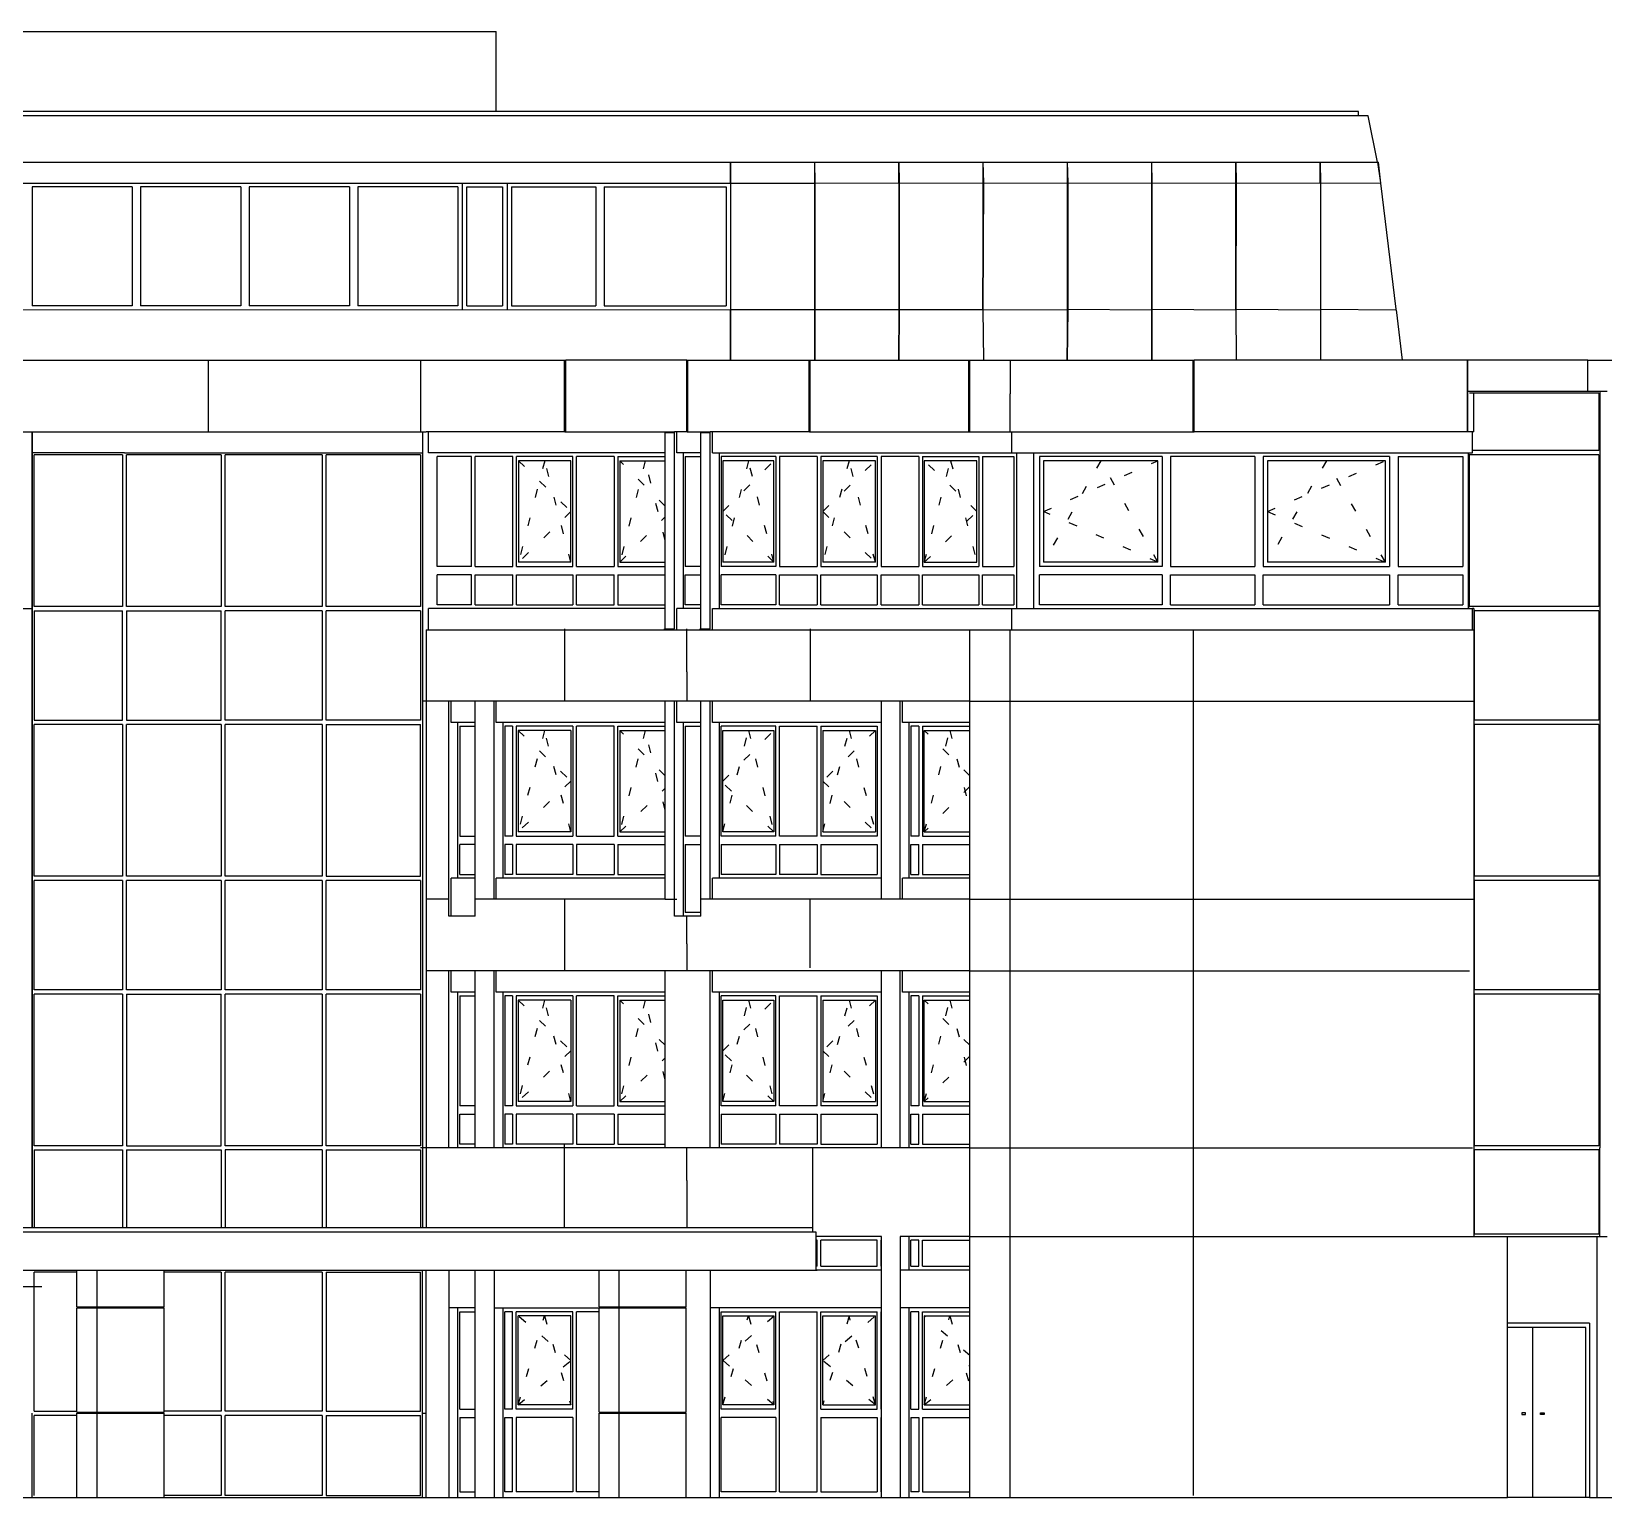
# Model space of a CAD drawing. Header units: metres. Extents: x -54.9 to 38.2, y -3.7 to 17.4.
# Drawn here: x -5.46 to 13.19, y 0 to 17.4 of the extents above; entities that cross this region are included whole.
import ezdxf

# ---------------------------------------------------------------- set-up
doc = ezdxf.new("R2010")
doc.units = ezdxf.units.M
for name, pattern in [('DASHDOT', [2, 1.25, -0.25, 0.25, -0.25]), ('DASHED', [0.75, 0.5, -0.25]), ('DOT', [0.25, 0, -0.25])]:
    doc.linetypes.add(name, pattern=pattern)
doc.layers.add('1', color=7, linetype='DASHED')
doc.layers.add('4', color=7, linetype='DASHDOT')

msp = doc.modelspace()

# ---------------------------------------------------------------- linework, layer by layer
at = {"layer": '1', "color": 1, "linetype": 'CONTINUOUS'}
for p, q in [((-6.196374, 17.4), (0.053626, 17.4)), ((0.053626, 16.45), (0.053626, 17.4)), ((10.283015, 16.45), (-11.976769, 16.45)), ((10.283015, 16.4), (10.283015, 16.45)), ((10.395983, 16.4), (-11.976595, 16.4)), ((10.508955, 15.85), (10.395983, 16.4)), ((-45.631785, 15.85), (9.82732, 15.85)), ((2.832362, 15.85), (2.832362, 13.5)), ((2.832376, 15.6), (2.832362, 15.85)), ((3.827364, 15.85), (3.827364, 13.5)), ((4.827357, 15.6025), (4.827357, 15.85)), ((5.827349, 15.85), (5.827349, 14.1025)), ((6.827342, 15.85), (6.827342, 13.5)), ((7.827335, 15.85), (7.827335, 13.5)), ((8.827327, 15.6025), (8.827327, 15.85)), ((9.82732, 15.6025), (9.82732, 15.85)), ((9.83232, 15.85), (10.521475, 15.85)), ((10.548922, 15.6025), (10.513722, 15.85)), ((-46.123994, 15.6025), (3.827364, 15.6)), ((2.832362, 15.6025), (4.827357, 15.5975)), ((4.827357, 15.5975), (4.827357, 13.5)), ((4.832357, 15.6025), (5.827349, 15.5975)), ((5.832349, 15.6025), (6.827342, 15.5975)), ((6.832342, 15.6025), (7.827335, 15.5975)), ((7.832334, 15.6025), (8.827327, 15.5975)), ((8.827327, 14.1025), (8.827327, 15.5975)), ((8.832327, 15.6025), (9.82732, 15.5975)), ((9.83232, 15.6025), (10.549526, 15.5975)), ((-45.651785, 14.1), (3.827364, 14.0975)), ((2.832362, 14.1025), (4.827357, 14.0975)), ((2.832376, 13.5), (2.832376, 14.1)), ((3.832364, 14.1025), (5.827349, 14.0975)), ((4.832357, 14.1025), (6.827342, 14.0975)), ((5.827349, 14.0975), (5.832349, 13.5)), ((6.832342, 14.1025), (7.827335, 14.0975)), ((7.832334, 14.1025), (8.827327, 14.0975)), ((8.827327, 14.0975), (8.832327, 13.5)), ((8.832327, 14.1025), (9.82732, 14.0975)), ((9.83232, 14.1025), (10.730294, 14.0975)), ((10.730294, 14.0975), (10.802291, 13.5)), ((-14.141774, 13.5), (0.876786, 13.5)), ((-3.361776, 12.653809), (-3.361776, 13.5)), ((-0.844345, 13.5), (-0.844345, 12.65)), ((0.863375, 12.65), (0.863375, 13.5)), ((0.867837, 12.65), (0.867837, 13.5)), ((2.31352, 13.5), (0.876786, 13.5)), ((0.876786, 12.65), (0.876786, 13.5)), ((2.31352, 12.65), (2.31352, 13.5)), ((2.317982, 13.5), (3.763665, 13.5)), ((2.317982, 12.65), (2.317982, 13.5)), ((2.326931, 12.65), (2.326931, 13.5)), ((3.763665, 12.65), (3.763665, 13.5)), ((3.768127, 13.5), (5.660009, 13.5)), ((3.768127, 12.65), (3.768127, 13.5)), ((3.777076, 12.65), (3.777076, 13.5)), ((5.660009, 12.65), (5.660009, 13.5)), ((5.664471, 13.5), (8.331513, 13.5)), ((5.664471, 12.65), (5.664471, 13.5)), ((5.67342, 12.65), (5.67342, 13.5)), ((6.151593, 13.5), (6.151509, 13.1)), ((8.321512, 12.65), (8.321512, 13.5)), ((8.321514, 12.65), (8.321514, 13.5)), ((11.571516, 13.5), (8.331513, 13.5)), ((8.331513, 12.65), (8.331513, 13.5)), ((11.571514, 13.5), (11.571516, 12.65)), ((13.005578, 13.5), (11.581516, 13.5)), ((13.005578, 13.5), (13.862635, 13.5)), ((13.005578, 13.13), (13.005578, 13.5)), ((6.151509, 12.65), (6.151509, 13.1)), ((11.5893, 13.13), (13.234933, 13.13)), ((11.649131, 12.65), (11.649131, 13.1)), ((13.145431, 13.13), (13.145431, 10.55)), ((-14.131783, 12.65), (-0.776969, 12.65)), ((-5.452614, 3.2), (-5.452597, 12.65)), ((-5.452597, 12.65), (-5.452597, 4.15)), ((-0.821715, 12.65), (-0.821715, 3.2)), ((-0.821715, 12.65), (-0.821715, 3.2)), ((0.863375, 12.65), (-0.776969, 12.65)), ((-0.750121, 12.4), (-0.750121, 12.65)), ((0.867837, 12.65), (2.168531, 12.65)), ((2.048032, 12.64), (2.048032, 12.65)), ((2.048032, 12.64), (2.168531, 12.64)), ((2.056981, 10.31), (2.056981, 12.64)), ((2.159581, 12.64), (2.159581, 12.65)), ((2.31352, 12.65), (2.168531, 12.65)), ((2.168531, 10.31), (2.168531, 12.64)), ((2.195379, 12.4), (2.195379, 12.65)), ((2.317982, 12.65), (2.592419, 12.65)), ((2.47192, 12.64), (2.47192, 12.65)), ((2.47192, 12.64), (2.592419, 12.64)), ((2.48087, 10.31), (2.48087, 12.64)), ((2.58347, 12.64), (2.58347, 12.65)), ((3.763665, 12.65), (2.592419, 12.65)), ((2.592419, 10.31), (2.592419, 12.64)), ((2.619267, 12.4), (2.619267, 12.65)), ((3.768127, 12.65), (5.660009, 12.65)), ((5.664471, 12.65), (8.331513, 12.65)), ((6.170089, 12.4), (6.170089, 12.65)), ((11.571516, 12.65), (8.331513, 12.65)), ((11.581516, 12.65), (11.571516, 12.65)), ((11.649131, 12.65), (11.581516, 12.65)), ((11.634175, 12.4), (11.634175, 12.65)), ((-4.358705, 12.4), (-5.452597, 12.4)), ((-4.358705, 12.4), (-0.821715, 12.4)), ((2.056981, 12.4), (-0.750121, 12.4)), ((2.48087, 12.4), (2.195379, 12.4)), ((2.275923, 10.55), (2.275923, 12.4)), ((2.619267, 12.4), (11.634175, 12.4)), ((2.699811, 10.55), (2.699811, 12.4)), ((11.5893, 10.55), (11.5893, 12.4)), ((-16.786778, 10.55), (-5.452597, 10.55)), ((2.056981, 10.55), (-0.750121, 10.55)), ((-0.750121, 10.3), (-0.750121, 10.55)), ((2.48087, 10.55), (2.195379, 10.55)), ((2.195379, 10.3), (2.195379, 10.55)), ((2.619267, 10.55), (11.634175, 10.55)), ((2.619267, 10.3), (2.619267, 10.55)), ((6.170089, 10.3), (6.170089, 10.55)), ((11.649127, 10.55), (11.634175, 10.55)), ((11.634175, 10.3), (11.634175, 10.55)), ((11.649127, 10.55), (11.649127, 3.1)), ((13.145431, 10.55), (13.145431, 4.15)), ((-0.776973, 10.3), (-0.776969, 3.2)), ((-0.776969, 10.3), (2.168531, 10.3)), ((0.863375, 10.31), (0.863375, 9.45)), ((2.048032, 10.31), (2.168531, 10.31)), ((2.048032, 10.3), (2.048032, 10.31)), ((2.159581, 10.3), (2.159581, 10.31)), ((2.168531, 10.3), (2.592419, 10.3)), ((2.31352, 9.8), (2.31352, 10.31)), ((2.47192, 10.31), (2.592419, 10.31)), ((2.47192, 10.3), (2.47192, 10.31)), ((2.58347, 10.3), (2.58347, 10.31)), ((2.592419, 10.3), (11.649131, 10.3)), ((3.777076, 10.31), (3.777076, 9.45)), ((5.671189, 3.1), (5.671189, 10.295)), ((6.151513, 9.9), (6.151509, 10.3)), ((8.321512, 10.295), (8.321512, 0.025)), ((11.649131, 10.3), (11.649127, 9.9)), ((6.151513, 6.7), (6.151513, 9.9)), ((2.31352, 9.8), (2.31352, 9.45)), ((4.845722, 9.45), (-0.821715, 9.45)), ((-0.196322, 9.45), (-0.508661, 9.45)), ((-0.508661, 6.9), (-0.508661, 9.45)), ((-0.481813, 9.2), (-0.481813, 9.45)), ((-0.196322, 6.9), (-0.196322, 9.45)), ((2.056981, 9.45), (0.026778, 9.45)), ((0.026778, 7.1), (0.026778, 9.45)), ((0.053626, 9.2), (0.053626, 9.45)), ((2.056981, 7.1), (2.056981, 9.45)), ((2.48087, 9.45), (2.168531, 9.45)), ((2.168531, 6.9), (2.168531, 9.45)), ((2.195379, 9.2), (2.195379, 9.45)), ((2.48087, 6.9), (2.48087, 9.45)), ((4.622623, 9.45), (2.592419, 9.45)), ((2.592419, 7.1), (2.592419, 9.45)), ((2.619267, 9.2), (2.619267, 9.45)), ((4.622623, 7.1), (4.622623, 9.45)), ((5.671189, 9.45), (4.845722, 9.45)), ((4.845722, 7.1), (4.845722, 9.45)), ((4.87257, 9.2), (4.87257, 9.45)), ((5.671189, 7.1), (5.671189, 9.45)), ((5.671189, 9.45), (11.660281, 9.45)), ((-0.196322, 9.2), (-0.481813, 9.2)), ((-0.401268, 7.35), (-0.401268, 9.2)), ((2.056981, 9.2), (0.053626, 9.2)), ((0.13417, 7.35), (0.13417, 9.2)), ((2.48087, 9.2), (2.195379, 9.2)), ((2.275923, 6.9), (2.275923, 9.2)), ((4.622623, 9.2), (2.619267, 9.2)), ((2.699811, 7.35), (2.699811, 9.2)), ((5.671189, 9.2), (4.87257, 9.2)), ((4.953114, 7.35), (4.953114, 9.2)), ((-0.196322, 7.35), (-0.481813, 7.35)), ((-0.481813, 6.9), (-0.481813, 7.35)), ((2.056981, 7.35), (0.053626, 7.35)), ((0.053626, 7.1), (0.053626, 7.35)), ((4.622623, 7.35), (2.619267, 7.35)), ((2.619267, 7.1), (2.619267, 7.35)), ((5.671189, 7.35), (4.87257, 7.35)), ((4.87257, 7.1), (4.87257, 7.35)), ((-0.508661, 7.1), (-0.776969, 7.1)), ((0.026778, 7.1), (-0.196322, 7.1)), ((2.056981, 7.1), (0.026778, 7.1)), ((0.863375, 7.1), (0.863375, 6.25)), ((2.056981, 7.1), (2.195379, 7.1)), ((2.592419, 7.1), (2.47192, 7.1)), ((4.622623, 7.1), (2.592419, 7.1)), ((3.777076, 6.28873), (3.777076, 7.1)), ((4.845722, 7.1), (4.618465, 7.1)), ((5.671189, 7.1), (4.845722, 7.1)), ((5.671189, 7.1), (11.660281, 7.1)), ((-0.196322, 6.9), (-0.508661, 6.9)), ((2.48087, 6.9), (2.168531, 6.9)), ((2.31352, 6.57197), (2.31352, 6.9)), ((2.31352, 6.57197), (2.31352, 6.25)), ((6.15158, 3.5), (6.151513, 6.7)), ((4.845722, 6.25), (-0.776973, 6.25)), ((-0.196322, 6.25), (-0.508661, 6.25)), ((-0.508661, 4.15), (-0.508661, 6.25)), ((-0.481813, 6), (-0.481813, 6.25)), ((-0.196322, 4.15), (-0.196322, 6.25)), ((2.056981, 6.25), (0.026778, 6.25)), ((0.026778, 4.15), (0.026778, 6.25)), ((0.053626, 6), (0.053626, 6.25)), ((2.056981, 4.15), (2.056981, 6.25)), ((4.622623, 6.25), (2.592419, 6.25)), ((2.592419, 4.15), (2.592419, 6.25)), ((2.619267, 6), (2.619267, 6.25)), ((4.622623, 4.15), (4.622623, 6.25)), ((5.671189, 6.25), (4.845722, 6.25)), ((4.845722, 4.15), (4.845722, 6.25)), ((4.87257, 6), (4.87257, 6.25)), ((5.671189, 4.15), (5.671189, 6.25)), ((5.671189, 6.25), (11.600455, 6.25)), ((-0.196322, 6), (-0.481813, 6)), ((-0.401268, 4.15), (-0.401268, 6)), ((2.056981, 6), (0.053626, 6)), ((0.13417, 4.15), (0.13417, 6)), ((4.622623, 6), (2.619267, 6)), ((2.699811, 4.15), (2.699811, 6)), ((5.671189, 6), (4.87257, 6)), ((4.953114, 4.15), (4.953114, 6)), ((-5.452597, 4.15), (-5.452613, 3.2)), ((4.845722, 4.15), (-0.845968, 4.15)), ((-0.196322, 4.15), (-0.508661, 4.15)), ((2.056981, 4.15), (0.026778, 4.15)), ((0.863375, 3.2), (0.863375, 4.195)), ((2.31352, 3.76367), (2.31352, 4.15)), ((4.622623, 4.15), (2.592419, 4.15)), ((3.809234, 3.2), (3.809234, 4.15)), ((5.671189, 4.15), (4.845722, 4.15)), ((5.671189, 4.15), (11.634175, 4.15)), ((13.145431, 3.1), (13.145431, 4.15)), ((2.31352, 3.76367), (2.31352, 3.2)), ((6.15158, 0), (6.15158, 3.5)), ((3.438902, 3.2), (-23.081795, 3.2)), ((3.809234, 3.2), (3.438902, 3.2)), ((3.809234, 3.15), (3.809234, 3.2)), ((3.478075, 3.15), (-21.287525, 3.15)), ((3.849695, 3.15), (3.478075, 3.15)), ((3.849695, 2.7), (3.849695, 3.15)), ((4.622623, 3.1), (3.849695, 3.1)), ((4.622623, 0), (4.622623, 3.1)), ((5.671189, 3.1), (4.845722, 3.1)), ((4.845722, 3.1), (4.845722, 0)), ((4.953114, 2.7), (4.953114, 3.1)), ((5.671189, 0), (5.671189, 3.1)), ((5.671189, 3.1), (11.660281, 3.1)), ((11.649127, 3.1), (13.234933, 3.1)), ((12.051454, 0), (12.051454, 3.1)), ((13.113641, 0), (13.113641, 3.1)), ((-21.926401, 2.7), (3.859928, 2.7)), ((-4.92251, 2.7), (-4.58988, 2.7)), ((-4.92251, 2.265), (-4.92251, 2.7)), ((-4.68291, 2.265), (-4.68291, 2.7)), ((-3.888522, 2.265), (-3.888522, 2.7)), ((-0.821715, 1), (-0.821715, 2.7)), ((-0.776973, 0), (-0.776973, 2.7)), ((-0.508661, 2.7), (-0.508661, 0)), ((-0.196322, 0), (-0.196322, 2.7)), ((-0.196322, 2.25), (-0.196322, 2.7)), ((0.026778, 2.7), (0.026778, 0)), ((1.271834, 2.7), (1.760321, 2.7)), ((1.271834, 2.265), (1.271834, 2.7)), ((1.511434, 2.265), (1.511434, 2.7)), ((2.305822, 2.265), (2.305822, 2.7)), ((2.592419, 2.7), (2.592419, 0)), ((4.622623, 2.7), (3.849695, 2.7)), ((4.622623, 2.25), (4.622623, 2.7)), ((5.671189, 2.7), (4.845722, 2.7)), ((5.671189, 2.25), (5.671189, 2.7)), ((-5.338803, 2.5), (-9.169375, 2.5)), ((-4.92251, 2.265), (-3.888522, 2.265)), ((-4.92251, 2.25), (-3.888522, 2.25)), ((-4.92251, 1.015), (-4.92251, 2.25)), ((-4.68291, 1.015), (-4.68291, 2.25)), ((-3.888522, 1.015), (-3.888522, 2.25)), ((-0.196322, 2.25), (-0.508661, 2.25)), ((-0.401268, 0), (-0.401268, 2.25)), ((0.026778, 2.25), (2.305822, 2.25)), ((0.13417, 0), (0.13417, 2.25)), ((1.271834, 2.265), (2.305822, 2.265)), ((1.271834, 1.015), (1.271834, 2.25)), ((1.511434, 1.015), (1.511434, 2.25)), ((2.056981, 2.25), (2.056981, 2.265)), ((2.056981, 2.25), (2.056981, 2.265)), ((2.305822, 1.015), (2.305822, 2.25)), ((4.622623, 2.25), (2.592419, 2.25)), ((2.699811, 0), (2.699811, 2.25)), ((5.671189, 2.25), (4.845722, 2.25)), ((4.953114, 0), (4.953114, 2.25)), ((-5.452597, 0), (-5.452615, 1)), ((-5.451368, 0), (-5.451368, 1)), ((-4.92251, 1.015), (-3.888522, 1.015)), ((-4.92251, 1), (-3.888522, 1)), ((-4.92251, 0), (-4.92251, 1)), ((-4.838483, 1), (-4.838483, 1.015)), ((-4.694724, 1), (-4.694724, 1.015)), ((-4.68291, 0), (-4.68291, 1)), ((-3.972558, 1), (-3.972558, 1.015)), ((-3.888522, 0), (-3.888522, 1)), ((-0.821715, 1), (-0.776973, 1)), ((-0.821715, 0), (-0.821715, 1)), ((1.271834, 1.015), (2.305822, 1.015)), ((1.271834, 1), (2.305822, 1)), ((1.271834, 0), (1.271834, 1)), ((1.35587, 1), (1.35587, 1.015)), ((1.49962, 1), (1.49962, 1.015)), ((1.511434, 0), (1.511434, 1)), ((2.221799, 1), (2.221799, 1.015)), ((2.305822, 0), (2.305822, 1)), ((-9.169375, 0), (4.953114, 0)), ((5.671189, 0), (12.051454, 0)), ((13.024147, 0), (17.123404, 0))]:
    msp.add_line(p, q, dxfattribs=at)
for points in [[(3.827366, 15.85), (3.832364, 15.6025), (3.832364, 14.1025), (3.832364, 13.5)], [(4.827358, 15.85), (4.832357, 15.6025), (4.832357, 14.1025), (4.827364, 13.5), (4.832357, 14.0975)], [(5.827351, 15.85), (5.832349, 15.6025), (5.827351, 14.1025), (5.832349, 15.5975)], [(6.827344, 15.85), (6.832342, 15.6025), (6.832342, 14.1025), (6.827345, 13.5), (6.832342, 14.0975)], [(7.827336, 15.85), (7.832334, 15.6025), (7.832334, 14.1025), (7.832334, 13.5)], [(8.827329, 15.85), (8.832327, 15.6025), (8.827329, 14.1025), (8.832327, 15.5975)], [(9.827321, 15.85), (9.83232, 15.6025), (9.83232, 14.1025), (9.83232, 13.5)], [(10.729686, 14.1025), (10.549526, 15.5975), (10.521475, 15.85)], [(11.581516, 12.65), (11.581516, 13.5), (11.571516, 13.5)]]:
    msp.add_lwpolyline(points, dxfattribs=at)
at = {"layer": '4', "color": 1, "linetype": 'CONTINUOUS'}
for p, q in [((-5.452616, 15.555), (-5.452616, 14.145)), ((-4.267617, 15.555), (-5.452616, 15.555)), ((-4.267617, 15.555), (-4.267617, 14.145)), ((-4.167617, 15.555), (-4.167617, 14.145)), ((-2.977619, 15.555), (-4.167617, 15.555)), ((-2.977619, 15.555), (-2.977619, 14.145)), ((-2.877619, 15.555), (-2.877619, 14.145)), ((-1.68762, 15.555), (-2.877619, 15.555)), ((-1.68762, 15.555), (-1.68762, 14.145)), ((-1.58762, 15.555), (-1.58762, 14.145)), ((-0.402622, 15.555), (-1.58762, 15.555)), ((-0.402622, 15.555), (-0.402622, 14.145)), ((-0.352622, 15.6), (-0.352622, 14.1)), ((-0.297466, 15.555), (0.127234, 15.555)), ((-0.297466, 14.145), (-0.297466, 15.555)), ((0.127234, 15.555), (0.127234, 14.145)), ((0.182389, 15.6), (0.182389, 14.1)), ((0.232389, 15.555), (0.232389, 14.145)), ((0.232389, 15.555), (1.232385, 15.555)), ((1.232385, 15.555), (1.232385, 14.145)), ((1.332384, 15.555), (1.332384, 14.145)), ((1.332384, 15.555), (2.782378, 15.555)), ((2.782378, 15.555), (2.782378, 14.145)), ((-4.267617, 14.145), (-5.452616, 14.145)), ((-2.977619, 14.145), (-4.167617, 14.145)), ((-1.68762, 14.145), (-2.877619, 14.145)), ((-0.402622, 14.145), (-1.58762, 14.145)), ((-0.297466, 14.145), (0.127234, 14.145)), ((0.232389, 14.145), (1.232385, 14.145)), ((1.332384, 14.145), (2.782378, 14.145)), ((13.134276, 13.105), (11.600455, 13.105)), ((-4.381421, 12.375), (-5.429881, 12.375)), ((-3.212325, 12.375), (-4.334297, 12.375)), ((-2.014382, 12.375), (-3.16293, 12.375)), ((-0.845968, 12.375), (-1.965143, 12.375)), ((-0.649545, 11.05), (-0.649545, 12.355)), ((-0.241444, 12.355), (-0.649545, 12.355)), ((-0.241444, 11.05), (-0.241444, 12.355)), ((-0.196892, 11.05), (-0.196892, 12.355)), ((0.248633, 12.355), (-0.196892, 12.355)), ((0.248633, 11.05), (0.248633, 12.355)), ((0.293186, 11.05), (0.293186, 12.355)), ((0.961473, 12.355), (0.293186, 12.355)), ((0.961473, 11.05), (0.961473, 12.355)), ((1.006025, 11.05), (1.006025, 12.355)), ((1.45155, 12.355), (1.006025, 12.355)), ((1.45155, 12.355), (1.45155, 11.05)), ((1.496103, 12.355), (2.056981, 12.355)), ((2.296002, 12.355), (2.296002, 11.05)), ((2.296002, 12.355), (2.48087, 12.355)), ((2.71989, 12.355), (2.71989, 11.05)), ((3.369109, 12.355), (2.71989, 12.355)), ((3.369109, 12.355), (3.369109, 11.05)), ((3.413729, 12.355), (3.413729, 11.05)), ((3.859928, 12.355), (3.413729, 12.355)), ((3.859928, 12.355), (3.859928, 11.05)), ((3.904547, 12.355), (3.904547, 11.05)), ((4.573845, 12.355), (3.904547, 12.355)), ((4.573845, 12.355), (4.573845, 11.05)), ((4.618465, 12.355), (4.618465, 11.05)), ((5.064664, 12.355), (4.618465, 12.355)), ((5.064664, 12.355), (5.064664, 11.05)), ((5.109283, 12.355), (5.109283, 11.05)), ((5.109283, 12.355), (5.778581, 12.355)), ((5.778581, 12.355), (5.778581, 11.05)), ((5.823201, 12.355), (6.193546, 12.355)), ((6.193546, 12.355), (6.193546, 11.05)), ((6.22478, 12.4), (6.22478, 10.55)), ((6.427455, 12.4), (6.427455, 10.55)), ((6.497453, 12.355), (6.497453, 11.05)), ((7.952409, 12.355), (6.497453, 12.355)), ((7.952409, 12.355), (7.952409, 11.05)), ((8.052406, 12.355), (8.052406, 11.05)), ((9.052376, 12.355), (8.052406, 12.355)), ((9.052376, 12.355), (9.052376, 11.05)), ((9.152373, 12.355), (9.152373, 11.05)), ((10.652328, 12.355), (9.152373, 12.355)), ((10.652328, 12.355), (10.652328, 11.05)), ((10.752325, 12.355), (10.752325, 11.05)), ((10.752325, 12.355), (11.519303, 12.355)), ((11.519303, 12.355), (11.519303, 11.05)), ((11.5893, 12.4), (11.5893, 10.55)), ((13.134276, 12.375), (11.600455, 12.375)), ((1.518379, 12.305), (2.056981, 12.305)), ((-0.241444, 11.05), (-0.649545, 11.05)), ((-0.196892, 11.05), (0.248633, 11.05)), ((0.293186, 11.05), (0.961473, 11.05)), ((0.939197, 11.1), (0.315462, 11.1)), ((1.006025, 11.05), (1.45155, 11.05)), ((2.48087, 11.05), (2.296002, 11.05)), ((3.369109, 11.05), (2.71989, 11.05)), ((3.346799, 11.1), (2.7422, 11.1)), ((3.413729, 11.05), (3.859928, 11.05)), ((3.904547, 11.05), (4.573845, 11.05)), ((4.551535, 11.1), (3.926857, 11.1)), ((4.618465, 11.05), (5.064664, 11.05)), ((5.109283, 11.05), (5.778581, 11.05)), ((7.952409, 11.05), (6.497453, 11.05)), ((7.902411, 11.1), (6.547451, 11.1)), ((8.052406, 11.05), (9.052376, 11.05)), ((9.152373, 11.05), (10.652328, 11.05)), ((10.60233, 11.1), (9.202372, 11.1)), ((10.752325, 11.05), (11.519303, 11.05)), ((-0.241444, 10.95), (-0.649545, 10.95)), ((-0.649545, 10.595), (-0.649545, 10.95)), ((-0.241444, 10.595), (-0.241444, 10.95)), ((-0.196892, 10.95), (0.248633, 10.95)), ((-0.196892, 10.595), (-0.196892, 10.95)), ((0.248633, 10.595), (0.248633, 10.95)), ((0.293186, 10.95), (0.961473, 10.95)), ((0.293186, 10.595), (0.293186, 10.95)), ((0.961473, 10.95), (0.961473, 10.595)), ((1.006025, 10.95), (1.45155, 10.95)), ((1.006025, 10.595), (1.006025, 10.95)), ((1.496103, 10.95), (2.056981, 10.95)), ((1.496103, 10.95), (1.496103, 10.595)), ((2.296002, 10.95), (2.48087, 10.95)), ((2.296002, 10.595), (2.296002, 10.95)), ((3.369109, 10.95), (2.71989, 10.95)), ((2.71989, 10.595), (2.71989, 10.95)), ((3.369109, 10.95), (3.369109, 10.595)), ((3.413729, 10.95), (3.859928, 10.95)), ((3.413729, 10.595), (3.413729, 10.95)), ((3.859928, 10.95), (3.859928, 10.595)), ((3.904547, 10.95), (4.573845, 10.95)), ((3.904547, 10.595), (3.904547, 10.95)), ((4.573845, 10.95), (4.573845, 10.595)), ((4.618465, 10.95), (5.064664, 10.95)), ((4.618465, 10.595), (4.618465, 10.95)), ((5.064664, 10.95), (5.064664, 10.595)), ((5.109283, 10.95), (5.778581, 10.95)), ((5.109283, 10.595), (5.109283, 10.95)), ((5.778581, 10.95), (5.778581, 10.595)), ((5.823201, 10.95), (6.193546, 10.95)), ((5.823201, 10.595), (5.823201, 10.95)), ((6.193546, 10.95), (6.193546, 10.595)), ((7.952409, 10.95), (6.497453, 10.95)), ((6.497453, 10.595), (6.497453, 10.95)), ((7.952409, 10.95), (7.952409, 10.595)), ((8.052406, 10.95), (9.052376, 10.95)), ((8.052406, 10.595), (8.052406, 10.95)), ((9.052376, 10.95), (9.052376, 10.595)), ((9.152373, 10.95), (10.652328, 10.95)), ((9.152373, 10.595), (9.152373, 10.95)), ((10.652328, 10.95), (10.652328, 10.595)), ((10.752325, 10.95), (11.519303, 10.95)), ((10.752325, 10.595), (10.752325, 10.95)), ((11.519303, 10.95), (11.519303, 10.595)), ((-5.429881, 10.525), (-4.381421, 10.525)), ((-4.334297, 10.525), (-3.212325, 10.525)), ((-2.014382, 10.525), (-3.16293, 10.525)), ((-0.845968, 10.525), (-1.965143, 10.525)), ((-0.241444, 10.595), (-0.649545, 10.595)), ((-0.196892, 10.595), (0.248633, 10.595)), ((0.293186, 10.595), (0.961473, 10.595)), ((1.496103, 10.595), (2.056981, 10.595)), ((2.48087, 10.595), (2.296002, 10.595)), ((3.369109, 10.595), (2.71989, 10.595)), ((3.413729, 10.595), (3.859928, 10.595)), ((3.904547, 10.595), (4.573845, 10.595)), ((4.618465, 10.595), (5.064664, 10.595)), ((5.109283, 10.595), (5.778581, 10.595)), ((5.823201, 10.595), (6.193546, 10.595)), ((7.952409, 10.595), (6.497453, 10.595)), ((8.052406, 10.595), (9.052376, 10.595)), ((9.152373, 10.595), (10.652328, 10.595)), ((10.752325, 10.595), (11.519303, 10.595)), ((13.134276, 10.525), (11.660281, 10.525)), ((-4.381421, 9.175), (-5.429881, 9.175)), ((-3.212325, 9.175), (-4.334297, 9.175)), ((-2.014382, 9.175), (-3.16293, 9.175)), ((-1.965143, 9.175), (-0.845968, 9.175)), ((-0.38119, 9.155), (-0.38119, 7.85)), ((-0.38119, 9.155), (-0.196322, 9.155)), ((0.245719, 9.155), (0.245719, 7.85)), ((0.290339, 9.155), (0.290339, 7.85)), ((0.959637, 9.155), (0.290339, 9.155)), ((0.959637, 9.155), (0.959637, 7.85)), ((1.004257, 7.85), (1.004257, 9.155)), ((1.450455, 9.155), (1.004257, 9.155)), ((1.450455, 7.85), (1.450455, 9.155)), ((1.495075, 7.85), (1.495075, 9.155)), ((1.495075, 9.155), (2.056981, 9.155)), ((2.296002, 9.155), (2.296002, 7.85)), ((2.296002, 9.155), (2.48087, 9.155)), ((2.71989, 7.85), (2.71989, 9.155)), ((3.369109, 9.155), (2.71989, 9.155)), ((3.369109, 7.85), (3.369109, 9.155)), ((3.413729, 7.85), (3.413729, 9.155)), ((3.413729, 9.155), (3.859928, 9.155)), ((3.859928, 7.85), (3.859928, 9.155)), ((3.904547, 9.155), (3.904547, 7.85)), ((3.904547, 9.155), (4.573845, 9.155)), ((4.573845, 9.155), (4.573845, 7.85)), ((4.618465, 9.155), (4.618465, 7.85)), ((4.973193, 9.155), (4.973193, 7.85)), ((5.064664, 9.155), (4.973193, 9.155)), ((5.064664, 9.155), (5.064664, 7.85)), ((5.109283, 9.155), (5.671189, 9.155)), ((13.134276, 9.175), (11.660281, 9.175)), ((1.517385, 9.105), (2.056981, 9.105)), ((1.517385, 9.105), (1.517385, 7.9)), ((5.131593, 9.105), (5.671189, 9.105)), ((5.131593, 7.9), (5.131593, 9.105)), ((-0.38119, 7.85), (-0.196322, 7.85)), ((0.245719, 7.85), (0.154249, 7.85)), ((0.290339, 7.85), (0.959637, 7.85)), ((1.004257, 7.85), (1.450455, 7.85)), ((1.495075, 7.85), (2.056981, 7.85)), ((1.517385, 7.9), (2.056981, 7.9)), ((2.48087, 7.85), (2.296002, 7.85)), ((3.369109, 7.85), (2.71989, 7.85)), ((3.859928, 7.85), (3.413729, 7.85)), ((4.573845, 7.85), (3.904547, 7.85)), ((5.064664, 7.85), (4.973193, 7.85)), ((5.131593, 7.9), (5.671189, 7.9)), ((-0.196322, 7.75), (-0.38119, 7.75)), ((-0.38119, 7.395), (-0.38119, 7.75)), ((0.154249, 7.75), (0.154249, 7.395)), ((0.245719, 7.75), (0.154249, 7.75)), ((0.245719, 7.75), (0.245719, 7.395)), ((0.959637, 7.75), (0.290339, 7.75)), ((0.290339, 7.75), (0.290339, 7.395)), ((0.959637, 7.75), (0.959637, 7.395)), ((1.004257, 7.75), (1.004257, 7.395)), ((1.450455, 7.75), (1.004257, 7.75)), ((1.450455, 7.75), (1.450455, 7.395)), ((1.495075, 7.75), (1.495075, 7.395)), ((1.495075, 7.75), (2.056981, 7.75)), ((2.296002, 7.75), (2.48087, 7.75)), ((2.296002, 7.75), (2.296002, 6.945)), ((2.71989, 7.75), (2.71989, 7.395)), ((2.71989, 7.75), (3.369109, 7.75)), ((3.369109, 7.75), (3.369109, 7.395)), ((3.413729, 7.75), (3.413729, 7.395)), ((3.413729, 7.75), (3.859928, 7.75)), ((3.859928, 7.75), (3.859928, 7.395)), ((3.904547, 7.75), (4.573845, 7.75)), ((3.904547, 7.75), (3.904547, 7.395)), ((4.573845, 7.75), (4.573845, 7.395)), ((4.618465, 7.75), (4.618465, 7.395)), ((5.064664, 7.395), (5.064664, 7.75)), ((5.109283, 7.75), (5.671189, 7.75)), ((5.109283, 7.75), (5.109283, 7.395)), ((-4.381421, 7.325), (-5.429881, 7.325)), ((-3.212325, 7.325), (-4.334297, 7.325)), ((-2.014382, 7.325), (-3.16293, 7.325)), ((-0.845968, 7.325), (-1.965143, 7.325)), ((-0.38119, 7.395), (-0.196322, 7.395)), ((0.245719, 7.395), (0.154249, 7.395)), ((0.959637, 7.395), (0.290339, 7.395)), ((1.004257, 7.395), (1.450455, 7.395)), ((1.495075, 7.395), (2.056981, 7.395)), ((3.369109, 7.395), (2.71989, 7.395)), ((3.859928, 7.395), (3.413729, 7.395)), ((3.904547, 7.395), (4.573845, 7.395)), ((4.973193, 7.395), (5.064664, 7.395)), ((5.109283, 7.395), (5.671189, 7.395)), ((13.134276, 7.325), (11.660281, 7.325)), ((2.48087, 6.945), (2.296002, 6.945)), ((-4.381421, 5.975), (-5.429881, 5.975)), ((-4.334297, 5.975), (-3.212325, 5.975)), ((-2.014382, 5.975), (-3.16293, 5.975)), ((-0.845964, 5.975), (-1.965143, 5.975)), ((13.134276, 5.975), (11.660281, 5.975)), ((-0.38119, 5.955), (-0.38119, 4.65)), ((-0.38119, 5.955), (-0.196322, 5.955)), ((0.245719, 5.955), (0.245719, 4.65)), ((0.290339, 5.955), (0.290339, 4.65)), ((0.959637, 5.955), (0.290339, 5.955)), ((0.959637, 5.955), (0.959637, 4.65)), ((1.004257, 4.65), (1.004257, 5.955)), ((1.450455, 5.955), (1.004257, 5.955)), ((1.450455, 4.65), (1.450455, 5.955)), ((1.495075, 4.65), (1.495075, 5.955)), ((1.495075, 5.955), (2.056981, 5.955)), ((1.517385, 5.905), (2.056981, 5.905)), ((1.517385, 5.905), (1.517385, 4.7)), ((2.71989, 4.65), (2.71989, 5.955)), ((3.369109, 5.955), (2.71989, 5.955)), ((3.369109, 4.65), (3.369109, 5.955)), ((3.413729, 4.65), (3.413729, 5.955)), ((3.413729, 5.955), (3.859928, 5.955)), ((3.859928, 4.65), (3.859928, 5.955)), ((3.904547, 5.955), (3.904547, 4.65)), ((3.904547, 5.955), (4.573845, 5.955)), ((4.573845, 5.955), (4.573845, 4.65)), ((4.618465, 5.955), (4.618465, 4.65)), ((4.973193, 5.955), (4.973193, 4.65)), ((5.064664, 5.955), (4.973193, 5.955)), ((5.064664, 5.955), (5.064664, 4.65)), ((5.109283, 5.955), (5.671189, 5.955)), ((5.131593, 5.905), (5.671189, 5.905)), ((5.131593, 4.7), (5.131593, 5.905)), ((1.517385, 4.7), (2.056981, 4.7)), ((5.131593, 4.7), (5.671189, 4.7)), ((-0.196322, 4.65), (-0.38119, 4.65)), ((-0.38119, 4.55), (-0.196322, 4.55)), ((-0.38119, 4.195), (-0.38119, 4.55)), ((0.245719, 4.65), (0.154249, 4.65)), ((0.154249, 4.55), (0.154249, 4.195)), ((0.245719, 4.55), (0.154249, 4.55)), ((0.245719, 4.55), (0.245719, 4.195)), ((0.290339, 4.65), (0.959637, 4.65)), ((0.959637, 4.55), (0.290339, 4.55)), ((0.290339, 4.55), (0.290339, 4.195)), ((0.959637, 4.55), (0.959637, 4.195)), ((1.004257, 4.65), (1.450455, 4.65)), ((1.004257, 4.55), (1.004257, 4.195)), ((1.450455, 4.55), (1.004257, 4.55)), ((1.450455, 4.55), (1.450455, 4.195)), ((1.495075, 4.65), (2.056981, 4.65)), ((1.495075, 4.55), (1.495075, 4.195)), ((1.495075, 4.55), (2.056981, 4.55)), ((3.369109, 4.65), (2.71989, 4.65)), ((2.71989, 4.55), (2.71989, 4.195)), ((2.71989, 4.55), (3.369109, 4.55)), ((3.369109, 4.55), (3.369109, 4.195)), ((3.859928, 4.65), (3.413729, 4.65)), ((3.413729, 4.55), (3.413729, 4.195)), ((3.413729, 4.55), (3.859928, 4.55)), ((3.859928, 4.55), (3.859928, 4.195)), ((4.573845, 4.65), (3.904547, 4.65)), ((3.904547, 4.55), (4.573845, 4.55)), ((3.904547, 4.55), (3.904547, 4.195)), ((4.573845, 4.55), (4.573845, 4.195)), ((4.618465, 4.55), (4.618465, 4.195)), ((5.064664, 4.65), (4.973193, 4.65)), ((5.064664, 4.195), (5.064664, 4.55)), ((5.109283, 4.55), (5.671189, 4.55)), ((5.109283, 4.55), (5.109283, 4.195)), ((-5.429881, 4.125), (-4.381421, 4.125)), ((-5.429881, 4.125), (-5.429881, 3.2)), ((-4.381421, 4.125), (-4.381421, 3.2)), ((-4.334297, 4.125), (-3.212325, 4.125)), ((-4.334297, 4.125), (-4.334297, 3.2)), ((-3.212325, 4.125), (-3.212325, 3.2)), ((-2.014382, 4.125), (-3.16293, 4.125)), ((-3.16293, 4.125), (-3.16293, 3.2)), ((-2.014382, 4.125), (-2.014382, 3.2)), ((-1.965143, 4.125), (-0.845968, 4.125)), ((-1.965143, 4.125), (-1.965143, 3.2)), ((-0.845968, 4.125), (-0.845968, 3.2)), ((-0.196322, 4.195), (-0.38119, 4.195)), ((0.245719, 4.195), (0.154249, 4.195)), ((0.959637, 4.195), (0.290339, 4.195)), ((1.004257, 4.195), (1.450455, 4.195)), ((1.495075, 4.195), (2.056981, 4.195)), ((3.369109, 4.195), (2.71989, 4.195)), ((3.859928, 4.195), (3.413729, 4.195)), ((3.904547, 4.195), (4.573845, 4.195)), ((4.973193, 4.195), (5.064664, 4.195)), ((5.109283, 4.195), (5.671189, 4.195)), ((13.134276, 4.125), (11.660281, 4.125)), ((3.904547, 2.745), (3.904547, 3.055)), ((4.573845, 3.055), (3.904547, 3.055)), ((4.573845, 2.745), (4.573845, 3.055)), ((4.618465, 2.745), (4.618465, 3.055)), ((4.973193, 2.745), (4.973193, 3.055)), ((5.064664, 3.055), (4.973193, 3.055)), ((5.064664, 2.745), (5.064664, 3.055)), ((5.109283, 3.055), (5.671189, 3.055)), ((5.109283, 2.745), (5.109283, 3.055)), ((-4.92251, 2.675), (-5.429881, 2.675)), ((-5.429881, 1.025), (-5.429881, 2.675)), ((-3.212325, 2.675), (-3.888522, 2.675)), ((-2.014382, 2.675), (-3.16293, 2.675)), ((-1.965143, 2.675), (-0.845968, 2.675)), ((3.859928, 2.745), (3.849695, 2.745)), ((3.904547, 2.745), (4.573845, 2.745)), ((4.973193, 2.745), (5.064664, 2.745)), ((5.109283, 2.745), (5.671189, 2.745)), ((-4.381421, 2.265), (-4.381421, 2.25)), ((-4.334297, 2.265), (-4.334297, 2.25)), ((-0.38119, 1.05), (-0.38119, 2.205)), ((-0.38119, 2.205), (-0.196322, 2.205)), ((0.154249, 1.05), (0.154249, 2.205)), ((0.245719, 2.205), (0.154249, 2.205)), ((0.245719, 1.05), (0.245719, 2.205)), ((0.290339, 1.05), (0.290339, 2.205)), ((0.959637, 2.205), (0.290339, 2.205)), ((0.959637, 1.05), (0.959637, 2.205)), ((1.004257, 0.07), (1.004257, 2.205)), ((1.271834, 2.205), (1.004257, 2.205)), ((3.369109, 1.05), (3.369109, 2.205)), ((3.413729, 0.07), (3.413729, 2.205)), ((3.413729, 2.205), (3.859928, 2.205)), ((3.859928, 0.07), (3.859928, 2.205)), ((3.904547, 1.05), (3.904547, 2.205)), ((3.904547, 2.205), (4.573845, 2.205)), ((4.573845, 1.05), (4.573845, 2.205)), ((4.618465, 1.05), (4.618465, 2.205)), ((4.973193, 1.05), (4.973193, 2.205)), ((5.064664, 2.205), (4.973193, 2.205)), ((5.064664, 1.05), (5.064664, 2.205)), ((5.109283, 2.205), (5.671189, 2.205)), ((5.109283, 1.05), (5.109283, 2.205)), ((5.131593, 2.155), (5.671189, 2.155)), ((13.024147, 2.07), (12.051454, 2.07)), ((12.352947, 0), (12.352947, 2.02)), ((-5.429881, 1.025), (-4.92251, 1.025)), ((-4.92251, 0.975), (-5.429881, 0.975)), ((-5.429881, 0.025), (-5.429881, 0.975)), ((-3.212325, 0.975), (-3.888522, 0.975)), ((-2.014382, 0.975), (-3.16293, 0.975)), ((-1.965143, 0.975), (-0.845968, 0.975)), ((-0.38119, 1.05), (-0.196322, 1.05)), ((-0.38119, 0.95), (-0.196322, 0.95)), ((-0.38119, 0.95), (-0.38119, 0.07)), ((0.245719, 1.05), (0.154249, 1.05)), ((0.154249, 0.07), (0.154249, 0.95)), ((0.154249, 0.95), (0.245719, 0.95)), ((0.245719, 0.07), (0.245719, 0.95)), ((0.959637, 1.05), (0.290339, 1.05)), ((0.959637, 0.95), (0.290339, 0.95)), ((0.290339, 0.95), (0.290339, 0.07)), ((0.959637, 0.95), (0.959637, 0.07)), ((3.369109, 1.05), (2.71989, 1.05)), ((3.369109, 0.95), (2.71989, 0.95)), ((2.71989, 0.07), (2.71989, 0.95)), ((3.369109, 0.95), (3.369109, 0.07)), ((3.904547, 1.05), (4.573845, 1.05)), ((3.904547, 0.95), (4.573845, 0.95)), ((3.904547, 0.95), (3.904547, 0.07)), ((4.573845, 0.95), (4.573845, 0.07)), ((4.618465, 0.07), (4.618465, 0.95)), ((4.973193, 1.05), (5.064664, 1.05)), ((4.973193, 0.95), (4.973193, 0.07)), ((5.109283, 1.05), (5.671189, 1.05)), ((5.109283, 0.95), (5.671189, 0.95)), ((5.109283, 0.95), (5.109283, 0.07)), ((-0.38119, 0.07), (-0.196322, 0.07)), ((0.245719, 0.07), (0.154249, 0.07)), ((0.959637, 0.07), (0.290339, 0.07)), ((1.271834, 0.07), (1.004257, 0.07)), ((3.369109, 0.07), (2.71989, 0.07)), ((3.413729, 0.07), (3.859928, 0.07)), ((3.904547, 0.07), (4.573845, 0.07)), ((4.953114, 0), (5.671189, 0)), ((5.064664, 0.07), (4.973193, 0.07)), ((5.109283, 0.07), (5.671189, 0.07))]:
    msp.add_line(p, q, dxfattribs=at)
at = {"layer": '4', "color": 1, "linetype": 'DOT'}
for p, q in [((2.056981, 11.767456), (1.518379, 12.305)), ((3.926857, 11.7025), (4.551535, 12.305)), ((9.202372, 11.7025), (10.60233, 12.305)), ((3.926857, 11.7025), (4.551535, 11.1)), ((9.202372, 11.7025), (10.60233, 11.1)), ((2.056981, 8.567278), (1.517385, 9.105)), ((2.7422, 8.5025), (3.346799, 9.105)), ((5.671189, 8.567278), (5.131593, 9.105)), ((5.671189, 8.437722), (5.131593, 7.9)), ((2.056981, 5.367278), (1.517385, 5.905)), ((2.7422, 5.3025), (3.346799, 5.905)), ((5.671189, 5.367278), (5.131593, 5.905)), ((5.671189, 5.237722), (5.131593, 4.7)), ((5.671189, 1.684214), (5.131593, 2.155)), ((5.131593, 1.1), (5.671189, 1.570786))]:
    msp.add_line(p, q, dxfattribs=at)
at = {"layer": '4', "color": 1, "linetype": 'CONTINUOUS'}
for points in [[(13.134276, 13.105), (13.134276, 12.425), (11.634175, 12.425)], [(-4.381421, 12.375), (-4.381421, 10.575), (-5.429881, 10.575), (-5.429881, 12.375)], [(-3.212325, 12.375), (-3.212325, 10.575), (-4.334297, 10.575), (-4.334297, 12.375)], [(-2.014382, 12.375), (-2.014382, 10.575), (-3.16293, 10.575), (-3.16293, 12.375)], [(-0.845968, 12.375), (-0.845968, 10.575), (-1.965143, 10.575), (-1.965143, 12.375)], [(1.496103, 12.355), (1.496103, 11.05), (2.056981, 11.05)], [(5.823201, 12.355), (5.823201, 11.05), (6.193546, 11.05)], [(13.134276, 12.375), (13.134276, 10.575), (11.600455, 10.575), (11.600455, 12.375)], [(0.939197, 11.1), (0.939197, 12.305), (0.315462, 12.305), (0.315462, 11.1)], [(1.518379, 12.305), (1.518379, 11.1), (2.056981, 11.1)], [(3.346799, 11.1), (3.346799, 12.305), (2.7422, 12.305), (2.7422, 11.1)], [(4.551535, 11.1), (4.551535, 12.305), (3.926857, 12.305), (3.926857, 11.1)], [(5.131593, 11.1), (5.756271, 11.1), (5.756271, 12.305), (5.131593, 12.305), (5.131593, 11.1)], [(7.902411, 11.1), (7.902411, 12.305), (6.547451, 12.305), (6.547451, 11.1)], [(10.60233, 11.1), (10.60233, 12.305), (9.202372, 12.305), (9.202372, 11.1)], [(1.006025, 10.595), (1.45155, 10.595), (1.45155, 10.95)], [(-5.429881, 10.525), (-5.429881, 9.225), (-4.381421, 9.225), (-4.381421, 10.525)], [(-4.334297, 10.525), (-4.334297, 9.225), (-3.212325, 9.225), (-3.212325, 10.525)], [(-2.014382, 10.525), (-2.014382, 9.225), (-3.16293, 9.225), (-3.16293, 10.525)], [(-0.845968, 10.525), (-0.845968, 9.225), (-1.965143, 9.225), (-1.965143, 10.525)], [(13.134276, 10.525), (13.134276, 9.225), (11.660281, 9.225), (11.660281, 10.525)], [(-4.381421, 9.175), (-4.381421, 7.375), (-5.429881, 7.375), (-5.429881, 9.175)], [(-3.212325, 9.175), (-3.212325, 7.375), (-4.334297, 7.375), (-4.334297, 9.175)], [(-2.014382, 9.175), (-2.014382, 7.375), (-3.16293, 7.375), (-3.16293, 9.175)], [(-1.965143, 9.175), (-1.965143, 7.375), (-0.845968, 7.375), (-0.845968, 9.175)], [(0.245719, 9.155), (0.154249, 9.155), (0.154249, 7.85)], [(5.109283, 9.155), (5.109283, 7.85), (5.671189, 7.85)], [(13.134276, 9.175), (13.134276, 7.375), (11.660281, 7.375), (11.660281, 9.175)], [(0.937327, 9.105), (0.937327, 7.9), (0.312649, 7.9)], [(0.937327, 9.105), (0.312649, 9.105), (0.312649, 7.9)], [(3.346799, 7.9), (2.7422, 7.9), (2.7422, 9.105), (3.346799, 9.105), (3.346799, 7.9)], [(3.926857, 9.105), (3.926857, 7.9), (4.551535, 7.9)], [(3.926857, 9.105), (4.551535, 9.105), (4.551535, 7.9)], [(4.973193, 7.395), (4.973193, 7.75), (5.064664, 7.75)], [(-4.381421, 7.325), (-4.381421, 6.025), (-5.429881, 6.025), (-5.429881, 7.325)], [(-3.212325, 7.325), (-3.212325, 6.025), (-4.334297, 6.025), (-4.334297, 7.325)], [(-2.014382, 7.325), (-2.014382, 6.025), (-3.16293, 6.025), (-3.16293, 7.325)], [(-0.845968, 7.325), (-0.845968, 6.025), (-1.965143, 6.025), (-1.965143, 7.325)], [(13.134276, 7.325), (13.134276, 6.025), (11.660281, 6.025), (11.660281, 7.325)], [(-4.381421, 5.975), (-4.381421, 4.175), (-5.429881, 4.175), (-5.429881, 5.975)], [(-4.334297, 5.975), (-4.334297, 4.175), (-3.212325, 4.175), (-3.212325, 5.975)], [(-2.014382, 5.975), (-2.014382, 4.175), (-3.16293, 4.175), (-3.16293, 5.975)], [(-0.845964, 5.975), (-0.845964, 4.175), (-1.965143, 4.175), (-1.965143, 5.975)], [(13.134276, 5.975), (13.134276, 4.175), (11.660281, 4.175), (11.660281, 5.975)], [(0.245719, 5.955), (0.154249, 5.955), (0.154249, 4.65)], [(0.937327, 5.905), (0.937327, 4.7), (0.312649, 4.7)], [(0.937327, 5.905), (0.312649, 5.905), (0.312649, 4.7)], [(3.346799, 4.7), (2.7422, 4.7), (2.7422, 5.905), (3.346799, 5.905), (3.346799, 4.7)], [(3.926857, 5.905), (3.926857, 4.7), (4.551535, 4.7)], [(3.926857, 5.905), (4.551535, 5.905), (4.551535, 4.7)], [(5.109283, 5.955), (5.109283, 4.65), (5.671189, 4.65)], [(4.973193, 4.195), (4.973193, 4.55), (5.064664, 4.55)], [(13.134276, 4.125), (13.134276, 3.125), (11.660281, 3.125), (11.660281, 4.125)], [(3.859928, 2.745), (3.859928, 3.055), (3.849695, 3.055)], [(-3.212325, 2.675), (-3.212325, 1.025), (-3.888522, 1.025)], [(-2.014382, 2.675), (-2.014382, 1.025), (-3.16293, 1.025), (-3.16293, 2.675)], [(-1.965143, 2.675), (-1.965143, 1.025), (-0.845968, 1.025), (-0.845968, 2.675)], [(0.937327, 1.1), (0.937327, 2.155), (0.312649, 2.155)], [(0.937327, 1.1), (0.312649, 1.1), (0.312649, 2.155)], [(2.71989, 1.05), (2.71989, 2.205), (3.369109, 2.205)], [(3.346799, 1.1), (2.7422, 1.1), (2.7422, 2.155), (3.346799, 2.155), (3.346799, 1.1)], [(3.926857, 1.1), (3.926857, 2.155), (4.551535, 2.155)], [(3.926857, 1.1), (4.551535, 1.1), (4.551535, 2.155)], [(5.131593, 2.155), (5.131593, 1.1), (5.671189, 1.1)], [(13.024147, 2.07), (13.024147, 0), (12.051454, 0)], [(12.979401, 0), (12.979401, 2.02), (12.051454, 2.02)], [(-3.212325, 0.975), (-3.212325, 0.025), (-3.888522, 0.025)], [(-2.014382, 0.975), (-2.014382, 0.025), (-3.16293, 0.025), (-3.16293, 0.975)], [(-1.965143, 0.975), (-1.965143, 0.025), (-0.845968, 0.025), (-0.845968, 0.975)], [(4.973193, 0.95), (5.064664, 0.95), (5.064664, 0.07)], [(12.263453, 1.005144), (12.218707, 1.005144), (12.218707, 0.984693), (12.263453, 0.984693), (12.263453, 1.005144)], [(12.44244, 1.005144), (12.487187, 1.005144), (12.487187, 0.984693), (12.44244, 0.984693), (12.44244, 1.005144)]]:
    msp.add_lwpolyline(points, dxfattribs=at)
at = {"layer": '4', "color": 1, "linetype": 'DOT'}
for points in [[(0.315462, 12.305), (0.939197, 11.7025), (0.315462, 11.1)], [(0.939197, 11.1), (0.627329, 12.305), (0.315462, 11.1)], [(2.056981, 11.359825), (1.820222, 12.305), (1.518379, 11.1), (2.056981, 11.637544)], [(3.346799, 11.1), (3.0445, 12.305), (2.7422, 11.1)], [(3.346799, 11.1), (2.7422, 11.7025), (3.346799, 12.305)], [(4.551535, 11.1), (4.239196, 12.305), (3.926857, 11.1)], [(5.131593, 11.1), (5.756271, 11.7025), (5.131593, 12.305)], [(5.131593, 11.1), (5.443932, 12.305), (5.756271, 11.1)], [(7.902411, 11.1), (7.224931, 12.305), (6.547451, 11.1)], [(7.902411, 11.1), (6.547451, 11.7025), (7.902411, 12.305)], [(10.60233, 11.1), (9.902351, 12.305), (9.202372, 11.1)], [(0.312649, 9.105), (0.937327, 8.5025), (0.312649, 7.9)], [(0.937327, 7.9), (0.624988, 9.105), (0.312649, 7.9)], [(2.056981, 8.15911), (1.819685, 9.105), (1.517385, 7.9), (2.056981, 8.418588)], [(2.7422, 7.9), (3.0445, 9.105), (3.346799, 7.9), (2.7422, 8.48106)], [(4.551535, 9.105), (3.926857, 8.5025), (4.551535, 7.9)], [(3.926857, 7.9), (4.239196, 9.105), (4.551535, 7.9)], [(5.131593, 7.9), (5.433893, 9.105), (5.671189, 8.15911)], [(0.312649, 5.905), (0.937327, 5.3025), (0.312649, 4.7)], [(0.937327, 4.7), (0.624988, 5.905), (0.312649, 4.7)], [(2.056981, 4.95911), (1.819685, 5.905), (1.517385, 4.7), (2.056981, 5.218588)], [(2.7422, 4.7), (3.0445, 5.905), (3.346799, 4.7), (2.7422, 5.28106)], [(4.551535, 5.905), (3.926857, 5.3025), (4.551535, 4.7)], [(3.926857, 4.7), (4.239196, 5.905), (4.551535, 4.7)], [(5.131593, 4.7), (5.433893, 5.905), (5.671189, 4.95911)], [(0.312649, 1.1), (0.937327, 1.6275), (0.312649, 2.155)], [(0.312649, 1.1), (0.624988, 2.155), (0.937327, 1.1)], [(3.346799, 1.1), (2.7422, 1.6275), (3.346799, 2.155)], [(2.7422, 1.1), (3.0445, 2.155), (3.346799, 1.1)], [(4.551535, 1.1), (3.926857, 1.6275), (4.551535, 2.155)], [(4.551535, 1.1), (4.239196, 2.155), (3.926857, 1.1)], [(5.131593, 1.1), (5.433893, 2.155), (5.671189, 1.326856)]]:
    msp.add_lwpolyline(points, dxfattribs=at)

doc.saveas('drawing.dxf')
